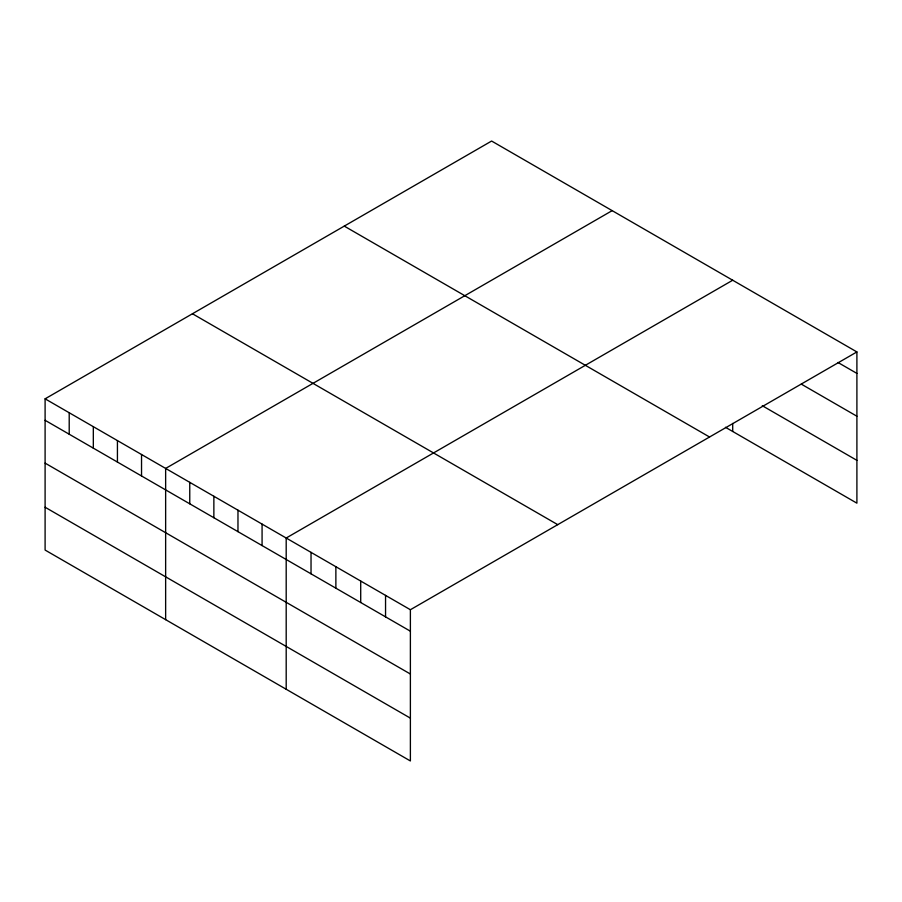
<?xml version="1.0" encoding="UTF-8"?>
<svg xmlns="http://www.w3.org/2000/svg" width="902" height="902" viewBox="0 0 902 902"><rect width="100%" height="100%" fill="white"/><g stroke="black" fill="none" stroke-linecap="round" stroke-linejoin="round"><path stroke-width="1.35" d="M856.9 351.938L410.387 609.729L410.387 760.961L45.1 550.062L45.1 398.831L491.613 141.039L856.9 351.938L856.9 503.169L725.467 427.289M612.154 210.64L165.641 468.431L165.641 619.663M732.706 280.229L286.193 538.02L286.193 689.252M837.969 362.48L856.9 373.405M801.303 384.128L856.9 416.228M762.269 405.708L856.9 460.347M344.26 226.109L709.547 437.008M192.453 313.761L557.74 524.66M45.1 398.831L410.387 609.729M45.1 420.298L410.387 631.197M45.1 463.121L410.387 674.019M45.1 507.24L410.387 718.139M732.706 423.433L732.706 431.46M385.549 595.388L385.549 616.855M360.71 581.046L360.71 602.513M335.871 566.704L335.871 588.172M311.032 552.362L311.032 573.83M262.076 524.107L262.076 545.575M237.97 510.182L237.97 531.65M213.864 496.269L213.864 517.737M189.758 482.344L189.758 503.812M141.535 454.507L141.535 475.974M117.429 440.593L117.429 462.061M93.323 426.669L93.323 448.136M69.206 412.755L69.206 434.223"/></g></svg>
